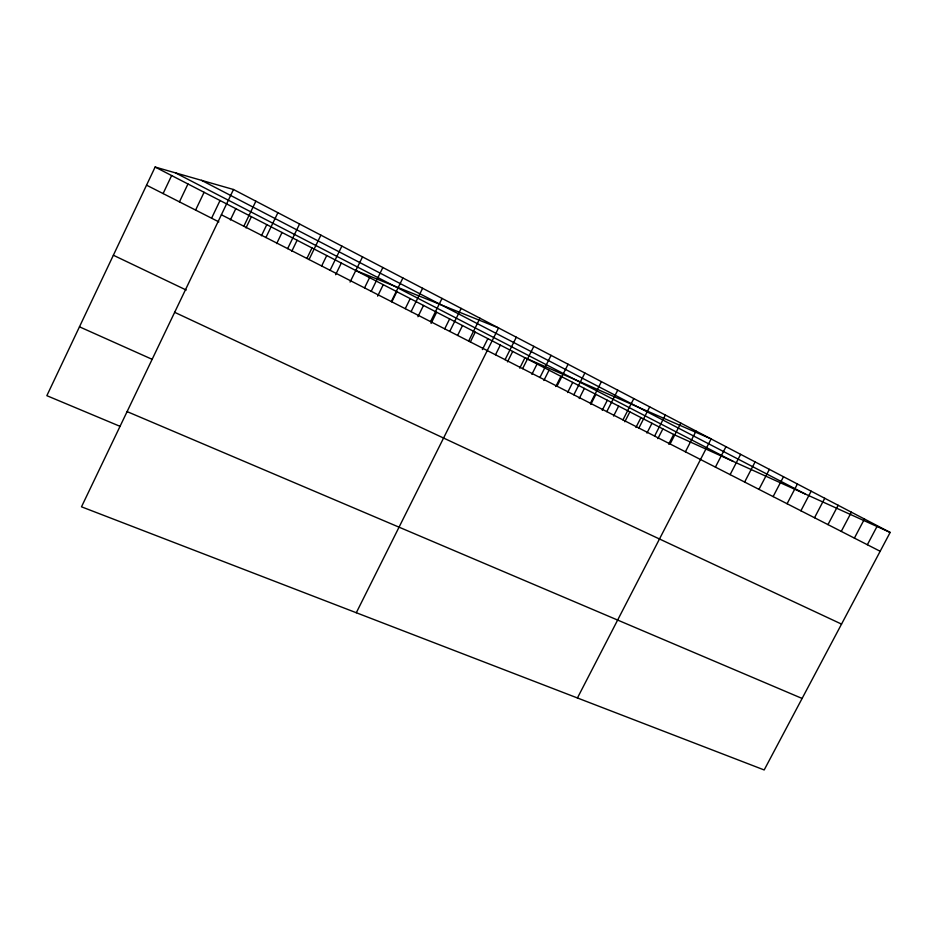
<?xml version="1.0" encoding="UTF-8"?>
<svg xmlns="http://www.w3.org/2000/svg" width="937" height="937" viewBox="0 0 937 937"><rect width="100%" height="100%" fill="white"/><g stroke="black" fill="none" stroke-linecap="round" stroke-linejoin="round"><path stroke-width="1.41" d="M233.489 189.497L81.496 506.812L764.182 769.956L890.15 532.439L233.489 189.497L155.132 167.044L46.85 395.683L120.053 426.347M163.097 193.561L171.635 175.559M179.447 201.865L187.962 183.98M195.61 210.075L204.09 192.296M211.586 218.192L220.043 200.518M230.385 219.937L235.808 208.646M243.831 226.239L255.871 201.186M245.998 227.902L251.385 216.693M261.423 235.784L266.799 224.634M265.921 237.518L277.902 212.687M276.684 243.573L282.037 232.493M287.647 248.621L299.571 224.013M291.77 251.28L297.099 240.27M306.914 258.425L311.998 247.954M309.034 259.549L320.887 235.14M321.672 265.967L326.744 255.543M330.082 270.301L341.876 246.103M335.633 274.717L341.314 263.063M350.063 282.072L362.537 256.89M364.552 287.87L369.565 277.633M371.204 291.302L382.87 267.513M377.634 296.151L383.256 284.696M391.291 301.562L402.898 277.973M391.83 301.808L396.808 291.688M405.264 308.66L410.219 298.598M411.074 311.67L422.622 288.268M417.937 316.706L423.501 305.45M430.551 321.614L442.041 298.411M431.09 323.417L436.63 312.22M444.724 328.828L449.631 318.931M449.737 331.417L461.168 308.402M457.619 335.411L462.503 325.561M468.641 341.068L480.002 318.24M470.374 341.923L475.246 332.131M482.391 349.595L487.861 338.644M356.306 612.739L498.566 327.938L355.72 270.5M495.497 354.76L500.346 345.074M505.066 359.679L516.322 337.203M507.479 361.881L512.703 351.457M519.73 368.136L524.943 357.758L711.124 438.938L577.426 697.971M522.623 368.639L533.821 346.35M531.876 374.332L537.065 364.013M539.935 377.482L551.073 355.357M543.882 380.469L549.059 370.197M555.782 386.536L560.947 376.323M557 386.208L568.091 364.247M567.576 392.556L572.706 382.401M573.831 394.805L584.864 373.008M579.242 398.518L584.36 388.41M590.427 403.273L601.413 381.64M590.802 404.409L595.897 394.36M602.245 410.254L607.328 400.251M606.801 411.636L617.729 390.167M613.583 416.04L618.654 406.084M622.953 419.893L633.822 398.576M624.815 421.767L629.863 411.87M635.942 427.448L640.967 417.597M638.882 428.022L649.704 406.869M646.952 433.07L651.976 423.278M654.6 436.056L665.364 415.044M657.868 438.645L662.869 428.9M668.69 444.161L673.668 434.463L890.15 532.439M670.107 443.974L680.824 423.114M685.404 451.798L696.074 431.079M715.411 467.118L725.976 446.691M730.122 474.637L740.628 454.351M744.634 482.051L755.105 461.906M758.97 489.372L769.382 469.367M773.119 496.598L783.496 476.734M787.092 503.731L797.41 484.007M800.889 510.782L811.161 491.187M814.522 517.739L824.736 498.273M827.968 524.615L838.146 505.277M841.262 531.408L851.393 512.199M854.392 538.107L864.464 519.028M867.357 544.725L877.383 525.774M127.104 411.601L802.107 698.452M79.469 326.814L152.157 359.328M174.657 312.314L841.531 624.101M113.365 255.239L186.229 290.037M146.547 185.163L218.871 221.893M221.39 214.772L880.159 551.272M155.132 167.044L673.668 434.463M175.547 172.9L733.074 461.344M201.549 180.349L805.551 494.15"/></g></svg>
